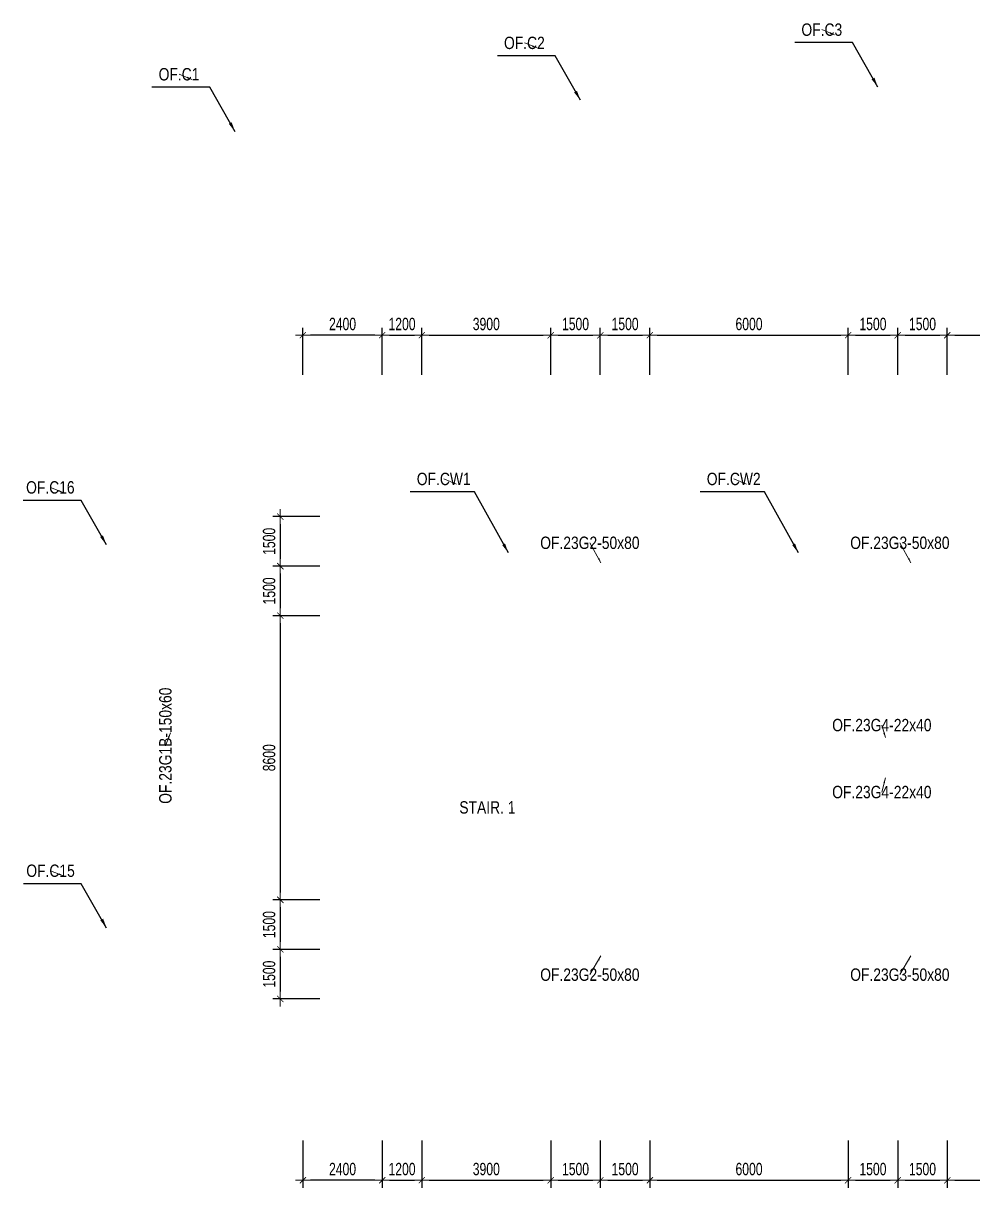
# Model space of a CAD drawing. Header units: millimetres. Extents: x -179076 to 119847, y -18667 to 85920.
# Drawn here: x 28239 to 56969, y 44986 to 80231 of the extents above; entities that cross this region are included whole.
import ezdxf
from ezdxf.enums import TextEntityAlignment as Align

# ---------------------------------------------------------------- set-up
doc = ezdxf.new("R2010")
doc.units = ezdxf.units.MM
doc.layers.get('0').update_dxf_attribs({"lineweight": 20})
doc.layers.get('Defpoints').update_dxf_attribs({"color": 151, "lineweight": 9})
for name, color, linetype, lineweight in [('NDC_S_ANNO', 7, 'Continuous', 20), ('NDC_S_DIM', 1, 'Continuous', 15), ('NDC_S_VN TEXT', 7, 'Continuous', 20)]:
    doc.layers.add(name, color=color, linetype=linetype, lineweight=lineweight)
doc.styles.add('ARIAL', font='arial.ttf', dxfattribs={"width": 0.8})
doc.styles.add('NDC_DIM', font='', dxfattribs={"width": 0.75})
doc.styles.get('NDC_DIM').set_extended_font_data('Dotum')
doc.dimstyles.new('NDC_dim_150', dxfattribs={"dimscale": 150, "dimtxt": 2.5, "dimasz": 1.5, "dimexe": 1.5, "dimexo": 2.5, "dimgap": 1, "dimtad": 1, "dimdec": 0, "dimzin": 0, "dimdsep": 46, "dimtxsty": 'NDC_DIM', "dimblk": 'DIMMARK', "dimcen": 0.09, "dimdle": 1.2, "dimclrd": 1, "dimclre": 1, "dimclrt": 3, "dimadec": 0, "dimazin": 0, "dimtfac": 1, "dimtdec": 0, "dimtix": 1, "dimtofl": 0, "dimtmove": 0, "dimatfit": 3, "dimfxl": 8, "dimfxlon": 1, "dimtolj": 1, "dimtzin": 0, "dimarcsym": 0})
doc.dimstyles.new('NDC_dim_iso', dxfattribs={"dimtxt": 2.5, "dimasz": 1, "dimexe": 1.5, "dimexo": 2.5, "dimgap": 1, "dimtad": 1, "dimdec": 0, "dimzin": 0, "dimdsep": 46, "dimtxsty": 'NDC_DIM', "dimblk": 'DIMMARK', "dimcen": 0.09, "dimdle": 1.2, "dimclrd": 1, "dimclre": 1, "dimclrt": 3, "dimadec": 0, "dimazin": 0, "dimtfac": 1, "dimtdec": 0, "dimtix": 1, "dimtofl": 0, "dimtmove": 0, "dimatfit": 3, "dimfxl": 8, "dimfxlon": 1, "dimtolj": 1, "dimtzin": 0, "dimarcsym": 0})

# ---------------------------------------------------------------- blocks, each defined once
blk = doc.blocks.new('DIMMARK')
at = {"layer": 'NDC_S_DIM', "color": 1}
blk.add_line((-1.5, 0), (1, 0), dxfattribs=at)
at = {"layer": 'NDC_S_DIM', "color": 2, "const_width": 0.1}
blk.add_lwpolyline([(-0.42, -0.42), (0.42, 0.42)], dxfattribs=at)
blk = doc.blocks.new('*D226')
at = {"layer": 'Defpoints', "color": 0, "transparency": 16777216}
for p in [(44200, 70789), (40300, 64200), (44200, 64200)]:
    blk.add_point(p, dxfattribs=at)
at = {"layer": 'NDC_S_DIM', "color": 1, "lineweight": -2, "transparency": 16777216}
for p, q in [((40300, 69589), (40300, 71014)), ((44200, 69589), (44200, 71014)), ((40525, 70789), (43975, 70789))]:
    blk.add_line(p, q, dxfattribs=at)
at = {"layer": 'NDC_S_DIM', "color": 1, "lineweight": -2, "transparency": 16777216, "xscale": 225, "yscale": 225, "zscale": 225, "rotation": 180}
blk.add_blockref('DIMMARK', (40300, 70789), dxfattribs=at)
at = {"layer": 'NDC_S_DIM', "color": 1, "lineweight": -2, "transparency": 16777216, "xscale": 225, "yscale": 225, "zscale": 225}
blk.add_blockref('DIMMARK', (44200, 70789), dxfattribs=at)
at = {"layer": 'NDC_S_DIM', "color": 3, "transparency": 16777216, "insert": (42250, 71127), "char_height": 375, "attachment_point": 5, "style": 'NDC_DIM'}
blk.add_mtext('\\A1;3900', dxfattribs=at)
blk = doc.blocks.new('*D227')
at = {"layer": 'Defpoints', "color": 0, "transparency": 16777216}
for p in [(45700, 70789), (44200, 64200), (45700, 64200)]:
    blk.add_point(p, dxfattribs=at)
at = {"layer": 'NDC_S_DIM', "color": 1, "lineweight": -2, "transparency": 16777216}
for p, q in [((44200, 69589), (44200, 71014)), ((45700, 69589), (45700, 71014)), ((44425, 70789), (45475, 70789))]:
    blk.add_line(p, q, dxfattribs=at)
at = {"layer": 'NDC_S_DIM', "color": 1, "lineweight": -2, "transparency": 16777216, "xscale": 225, "yscale": 225, "zscale": 225, "rotation": 180}
blk.add_blockref('DIMMARK', (44200, 70789), dxfattribs=at)
at = {"layer": 'NDC_S_DIM', "color": 1, "lineweight": -2, "transparency": 16777216, "xscale": 225, "yscale": 225, "zscale": 225}
blk.add_blockref('DIMMARK', (45700, 70789), dxfattribs=at)
at = {"layer": 'NDC_S_DIM', "color": 3, "transparency": 16777216, "insert": (44950, 71127), "char_height": 375, "attachment_point": 5, "style": 'NDC_DIM'}
blk.add_mtext('\\A1;1500', dxfattribs=at)
blk = doc.blocks.new('*D228')
at = {"layer": 'Defpoints', "color": 0, "transparency": 16777216}
for p in [(47200, 70789), (45700, 64200), (47200, 64200)]:
    blk.add_point(p, dxfattribs=at)
at = {"layer": 'NDC_S_DIM', "color": 1, "lineweight": -2, "transparency": 16777216}
for p, q in [((45700, 69589), (45700, 71014)), ((47200, 69589), (47200, 71014)), ((45925, 70789), (46975, 70789))]:
    blk.add_line(p, q, dxfattribs=at)
at = {"layer": 'NDC_S_DIM', "color": 1, "lineweight": -2, "transparency": 16777216, "xscale": 225, "yscale": 225, "zscale": 225, "rotation": 180}
blk.add_blockref('DIMMARK', (45700, 70789), dxfattribs=at)
at = {"layer": 'NDC_S_DIM', "color": 1, "lineweight": -2, "transparency": 16777216, "xscale": 225, "yscale": 225, "zscale": 225}
blk.add_blockref('DIMMARK', (47200, 70789), dxfattribs=at)
at = {"layer": 'NDC_S_DIM', "color": 3, "transparency": 16777216, "insert": (46450, 71127), "char_height": 375, "attachment_point": 5, "style": 'NDC_DIM'}
blk.add_mtext('\\A1;1500', dxfattribs=at)
blk = doc.blocks.new('*D229')
at = {"layer": 'Defpoints', "color": 0, "transparency": 16777216}
for p in [(53200, 70789), (47200, 64200), (53200, 64200)]:
    blk.add_point(p, dxfattribs=at)
at = {"layer": 'NDC_S_DIM', "color": 1, "lineweight": -2, "transparency": 16777216}
for p, q in [((47200, 69589), (47200, 71014)), ((53200, 69589), (53200, 71014)), ((47425, 70789), (52975, 70789))]:
    blk.add_line(p, q, dxfattribs=at)
at = {"layer": 'NDC_S_DIM', "color": 1, "lineweight": -2, "transparency": 16777216, "xscale": 225, "yscale": 225, "zscale": 225, "rotation": 180}
blk.add_blockref('DIMMARK', (47200, 70789), dxfattribs=at)
at = {"layer": 'NDC_S_DIM', "color": 1, "lineweight": -2, "transparency": 16777216, "xscale": 225, "yscale": 225, "zscale": 225}
blk.add_blockref('DIMMARK', (53200, 70789), dxfattribs=at)
at = {"layer": 'NDC_S_DIM', "color": 3, "transparency": 16777216, "insert": (50200, 71127), "char_height": 375, "attachment_point": 5, "style": 'NDC_DIM'}
blk.add_mtext('\\A1;6000', dxfattribs=at)
blk = doc.blocks.new('*D230')
at = {"layer": 'Defpoints', "color": 0, "transparency": 16777216}
for p in [(54700, 70789), (53200, 64200), (54700, 64200)]:
    blk.add_point(p, dxfattribs=at)
at = {"layer": 'NDC_S_DIM', "color": 1, "lineweight": -2, "transparency": 16777216}
for p, q in [((53200, 69589), (53200, 71014)), ((54700, 69589), (54700, 71014)), ((53425, 70789), (54475, 70789))]:
    blk.add_line(p, q, dxfattribs=at)
at = {"layer": 'NDC_S_DIM', "color": 1, "lineweight": -2, "transparency": 16777216, "xscale": 225, "yscale": 225, "zscale": 225, "rotation": 180}
blk.add_blockref('DIMMARK', (53200, 70789), dxfattribs=at)
at = {"layer": 'NDC_S_DIM', "color": 1, "lineweight": -2, "transparency": 16777216, "xscale": 225, "yscale": 225, "zscale": 225}
blk.add_blockref('DIMMARK', (54700, 70789), dxfattribs=at)
at = {"layer": 'NDC_S_DIM', "color": 3, "transparency": 16777216, "insert": (53950, 71127), "char_height": 375, "attachment_point": 5, "style": 'NDC_DIM'}
blk.add_mtext('\\A1;1500', dxfattribs=at)
blk = doc.blocks.new('*D231')
at = {"layer": 'Defpoints', "color": 0, "transparency": 16777216}
for p in [(62200, 70789), (56200, 64200), (62200, 64200)]:
    blk.add_point(p, dxfattribs=at)
at = {"layer": 'NDC_S_DIM', "color": 1, "lineweight": -2, "transparency": 16777216}
for p, q in [((56200, 69589), (56200, 71014)), ((62200, 69589), (62200, 71014)), ((56425, 70789), (61975, 70789))]:
    blk.add_line(p, q, dxfattribs=at)
at = {"layer": 'NDC_S_DIM', "color": 1, "lineweight": -2, "transparency": 16777216, "xscale": 225, "yscale": 225, "zscale": 225, "rotation": 180}
blk.add_blockref('DIMMARK', (56200, 70789), dxfattribs=at)
at = {"layer": 'NDC_S_DIM', "color": 1, "lineweight": -2, "transparency": 16777216, "xscale": 225, "yscale": 225, "zscale": 225}
blk.add_blockref('DIMMARK', (62200, 70789), dxfattribs=at)
at = {"layer": 'NDC_S_DIM', "color": 3, "transparency": 16777216, "insert": (59200, 71127), "char_height": 375, "attachment_point": 5, "style": 'NDC_DIM'}
blk.add_mtext('\\A1;6000', dxfattribs=at)
blk = doc.blocks.new('*D243')
at = {"layer": 'Defpoints', "color": 0, "transparency": 16777216}
for p in [(56200, 70789), (54700, 64200), (56200, 64200)]:
    blk.add_point(p, dxfattribs=at)
at = {"layer": 'NDC_S_DIM', "color": 1, "lineweight": -2, "transparency": 16777216}
for p, q in [((54700, 69589), (54700, 71014)), ((56200, 69589), (56200, 71014)), ((54925, 70789), (55975, 70789))]:
    blk.add_line(p, q, dxfattribs=at)
at = {"layer": 'NDC_S_DIM', "color": 1, "lineweight": -2, "transparency": 16777216, "xscale": 225, "yscale": 225, "zscale": 225, "rotation": 180}
blk.add_blockref('DIMMARK', (54700, 70789), dxfattribs=at)
at = {"layer": 'NDC_S_DIM', "color": 1, "lineweight": -2, "transparency": 16777216, "xscale": 225, "yscale": 225, "zscale": 225}
blk.add_blockref('DIMMARK', (56200, 70789), dxfattribs=at)
at = {"layer": 'NDC_S_DIM', "color": 3, "transparency": 16777216, "insert": (55450, 71127), "char_height": 375, "attachment_point": 5, "style": 'NDC_DIM'}
blk.add_mtext('\\A1;1500', dxfattribs=at)
blk = doc.blocks.new('*D246')
at = {"layer": 'Defpoints', "color": 0, "transparency": 16777216}
for p in [(40300, 51800), (44200, 51800), (44200, 45211)]:
    blk.add_point(p, dxfattribs=at)
at = {"layer": 'NDC_S_DIM', "color": 1, "lineweight": -2, "transparency": 16777216}
for p, q in [((40300, 46411), (40300, 44986)), ((44200, 46411), (44200, 44986)), ((40525, 45211), (43975, 45211))]:
    blk.add_line(p, q, dxfattribs=at)
at = {"layer": 'NDC_S_DIM', "color": 1, "lineweight": -2, "transparency": 16777216, "xscale": 225, "yscale": 225, "zscale": 225, "rotation": 180}
blk.add_blockref('DIMMARK', (40300, 45211), dxfattribs=at)
at = {"layer": 'NDC_S_DIM', "color": 1, "lineweight": -2, "transparency": 16777216, "xscale": 225, "yscale": 225, "zscale": 225}
blk.add_blockref('DIMMARK', (44200, 45211), dxfattribs=at)
at = {"layer": 'NDC_S_DIM', "color": 3, "transparency": 16777216, "insert": (42250, 45548), "char_height": 375, "attachment_point": 5, "style": 'NDC_DIM'}
blk.add_mtext('\\A1;3900', dxfattribs=at)
blk = doc.blocks.new('*D247')
at = {"layer": 'Defpoints', "color": 0, "transparency": 16777216}
for p in [(44200, 51800), (45700, 51800), (45700, 45211)]:
    blk.add_point(p, dxfattribs=at)
at = {"layer": 'NDC_S_DIM', "color": 1, "lineweight": -2, "transparency": 16777216}
for p, q in [((44200, 46411), (44200, 44986)), ((45700, 46411), (45700, 44986)), ((44425, 45211), (45475, 45211))]:
    blk.add_line(p, q, dxfattribs=at)
at = {"layer": 'NDC_S_DIM', "color": 1, "lineweight": -2, "transparency": 16777216, "xscale": 225, "yscale": 225, "zscale": 225, "rotation": 180}
blk.add_blockref('DIMMARK', (44200, 45211), dxfattribs=at)
at = {"layer": 'NDC_S_DIM', "color": 1, "lineweight": -2, "transparency": 16777216, "xscale": 225, "yscale": 225, "zscale": 225}
blk.add_blockref('DIMMARK', (45700, 45211), dxfattribs=at)
at = {"layer": 'NDC_S_DIM', "color": 3, "transparency": 16777216, "insert": (44950, 45548), "char_height": 375, "attachment_point": 5, "style": 'NDC_DIM'}
blk.add_mtext('\\A1;1500', dxfattribs=at)
blk = doc.blocks.new('*D248')
at = {"layer": 'Defpoints', "color": 0, "transparency": 16777216}
for p in [(45700, 51800), (47200, 51800), (47200, 45211)]:
    blk.add_point(p, dxfattribs=at)
at = {"layer": 'NDC_S_DIM', "color": 1, "lineweight": -2, "transparency": 16777216}
for p, q in [((45700, 46411), (45700, 44986)), ((47200, 46411), (47200, 44986)), ((45925, 45211), (46975, 45211))]:
    blk.add_line(p, q, dxfattribs=at)
at = {"layer": 'NDC_S_DIM', "color": 1, "lineweight": -2, "transparency": 16777216, "xscale": 225, "yscale": 225, "zscale": 225, "rotation": 180}
blk.add_blockref('DIMMARK', (45700, 45211), dxfattribs=at)
at = {"layer": 'NDC_S_DIM', "color": 1, "lineweight": -2, "transparency": 16777216, "xscale": 225, "yscale": 225, "zscale": 225}
blk.add_blockref('DIMMARK', (47200, 45211), dxfattribs=at)
at = {"layer": 'NDC_S_DIM', "color": 3, "transparency": 16777216, "insert": (46450, 45548), "char_height": 375, "attachment_point": 5, "style": 'NDC_DIM'}
blk.add_mtext('\\A1;1500', dxfattribs=at)
blk = doc.blocks.new('*D249')
at = {"layer": 'Defpoints', "color": 0, "transparency": 16777216}
for p in [(47200, 51800), (53200, 51800), (53200, 45211)]:
    blk.add_point(p, dxfattribs=at)
at = {"layer": 'NDC_S_DIM', "color": 1, "lineweight": -2, "transparency": 16777216}
for p, q in [((47200, 46411), (47200, 44986)), ((53200, 46411), (53200, 44986)), ((47425, 45211), (52975, 45211))]:
    blk.add_line(p, q, dxfattribs=at)
at = {"layer": 'NDC_S_DIM', "color": 1, "lineweight": -2, "transparency": 16777216, "xscale": 225, "yscale": 225, "zscale": 225, "rotation": 180}
blk.add_blockref('DIMMARK', (47200, 45211), dxfattribs=at)
at = {"layer": 'NDC_S_DIM', "color": 1, "lineweight": -2, "transparency": 16777216, "xscale": 225, "yscale": 225, "zscale": 225}
blk.add_blockref('DIMMARK', (53200, 45211), dxfattribs=at)
at = {"layer": 'NDC_S_DIM', "color": 3, "transparency": 16777216, "insert": (50200, 45548), "char_height": 375, "attachment_point": 5, "style": 'NDC_DIM'}
blk.add_mtext('\\A1;6000', dxfattribs=at)
blk = doc.blocks.new('*D250')
at = {"layer": 'Defpoints', "color": 0, "transparency": 16777216}
for p in [(53200, 51800), (54700, 51800), (54700, 45211)]:
    blk.add_point(p, dxfattribs=at)
at = {"layer": 'NDC_S_DIM', "color": 1, "lineweight": -2, "transparency": 16777216}
for p, q in [((53200, 46411), (53200, 44986)), ((54700, 46411), (54700, 44986)), ((53425, 45211), (54475, 45211))]:
    blk.add_line(p, q, dxfattribs=at)
at = {"layer": 'NDC_S_DIM', "color": 1, "lineweight": -2, "transparency": 16777216, "xscale": 225, "yscale": 225, "zscale": 225, "rotation": 180}
blk.add_blockref('DIMMARK', (53200, 45211), dxfattribs=at)
at = {"layer": 'NDC_S_DIM', "color": 1, "lineweight": -2, "transparency": 16777216, "xscale": 225, "yscale": 225, "zscale": 225}
blk.add_blockref('DIMMARK', (54700, 45211), dxfattribs=at)
at = {"layer": 'NDC_S_DIM', "color": 3, "transparency": 16777216, "insert": (53950, 45548), "char_height": 375, "attachment_point": 5, "style": 'NDC_DIM'}
blk.add_mtext('\\A1;1500', dxfattribs=at)
blk = doc.blocks.new('*D251')
at = {"layer": 'Defpoints', "color": 0, "transparency": 16777216}
for p in [(56200, 51800), (62200, 51800), (62200, 45211)]:
    blk.add_point(p, dxfattribs=at)
at = {"layer": 'NDC_S_DIM', "color": 1, "lineweight": -2, "transparency": 16777216}
for p, q in [((56200, 46411), (56200, 44986)), ((62200, 46411), (62200, 44986)), ((56425, 45211), (61975, 45211))]:
    blk.add_line(p, q, dxfattribs=at)
at = {"layer": 'NDC_S_DIM', "color": 1, "lineweight": -2, "transparency": 16777216, "xscale": 225, "yscale": 225, "zscale": 225, "rotation": 180}
blk.add_blockref('DIMMARK', (56200, 45211), dxfattribs=at)
at = {"layer": 'NDC_S_DIM', "color": 1, "lineweight": -2, "transparency": 16777216, "xscale": 225, "yscale": 225, "zscale": 225}
blk.add_blockref('DIMMARK', (62200, 45211), dxfattribs=at)
at = {"layer": 'NDC_S_DIM', "color": 3, "transparency": 16777216, "insert": (59200, 45548), "char_height": 375, "attachment_point": 5, "style": 'NDC_DIM'}
blk.add_mtext('\\A1;6000', dxfattribs=at)
blk = doc.blocks.new('*D258')
at = {"layer": 'Defpoints', "color": 0, "transparency": 16777216}
for p in [(54700, 51800), (56200, 51800), (56200, 45211)]:
    blk.add_point(p, dxfattribs=at)
at = {"layer": 'NDC_S_DIM', "color": 1, "lineweight": -2, "transparency": 16777216}
for p, q in [((54700, 46411), (54700, 44986)), ((56200, 46411), (56200, 44986)), ((54925, 45211), (55975, 45211))]:
    blk.add_line(p, q, dxfattribs=at)
at = {"layer": 'NDC_S_DIM', "color": 1, "lineweight": -2, "transparency": 16777216, "xscale": 225, "yscale": 225, "zscale": 225, "rotation": 180}
blk.add_blockref('DIMMARK', (54700, 45211), dxfattribs=at)
at = {"layer": 'NDC_S_DIM', "color": 1, "lineweight": -2, "transparency": 16777216, "xscale": 225, "yscale": 225, "zscale": 225}
blk.add_blockref('DIMMARK', (56200, 45211), dxfattribs=at)
at = {"layer": 'NDC_S_DIM', "color": 3, "transparency": 16777216, "insert": (55450, 45548), "char_height": 375, "attachment_point": 5, "style": 'NDC_DIM'}
blk.add_mtext('\\A1;1500', dxfattribs=at)
blk = doc.blocks.new('*D259')
at = {"layer": 'Defpoints', "color": 0, "transparency": 16777216}
for p in [(39343, 65300), (36016, 63800), (39343, 63800)]:
    blk.add_point(p, dxfattribs=at)
at = {"layer": 'NDC_S_DIM', "color": 1, "lineweight": -2, "transparency": 16777216}
for p, q in [((37216, 65300), (35791, 65300)), ((36016, 65075), (36016, 64025)), ((37216, 63800), (35791, 63800))]:
    blk.add_line(p, q, dxfattribs=at)
at = {"layer": 'NDC_S_DIM', "color": 1, "lineweight": -2, "transparency": 16777216, "xscale": 225, "yscale": 225, "zscale": 225}
for p, rotation in [((36016, 65300), 90), ((36016, 63800), 270)]:
    blk.add_blockref('DIMMARK', p, dxfattribs=dict(at, rotation=rotation))
at = {"layer": 'NDC_S_DIM', "color": 3, "transparency": 16777216, "insert": (35679, 64550), "char_height": 375, "attachment_point": 5, "rotation": 90, "style": 'NDC_DIM'}
blk.add_mtext('\\A1;1500', dxfattribs=at)
blk = doc.blocks.new('*D260')
at = {"layer": 'Defpoints', "color": 0, "transparency": 16777216}
for p in [(39343, 63800), (36016, 62300), (39190, 62300)]:
    blk.add_point(p, dxfattribs=at)
at = {"layer": 'NDC_S_DIM', "color": 1, "lineweight": -2, "transparency": 16777216}
for p, q in [((37216, 63800), (35791, 63800)), ((36016, 63575), (36016, 62525)), ((37216, 62300), (35791, 62300))]:
    blk.add_line(p, q, dxfattribs=at)
at = {"layer": 'NDC_S_DIM', "color": 1, "lineweight": -2, "transparency": 16777216, "xscale": 225, "yscale": 225, "zscale": 225}
for p, rotation in [((36016, 63800), 90), ((36016, 62300), 270)]:
    blk.add_blockref('DIMMARK', p, dxfattribs=dict(at, rotation=rotation))
at = {"layer": 'NDC_S_DIM', "color": 3, "transparency": 16777216, "insert": (35679, 63050), "char_height": 375, "attachment_point": 5, "rotation": 90, "style": 'NDC_DIM'}
blk.add_mtext('\\A1;1500', dxfattribs=at)
blk = doc.blocks.new('*D261')
at = {"layer": 'Defpoints', "color": 0, "transparency": 16777216}
for p in [(39190, 62300), (36016, 53700), (39190, 53700)]:
    blk.add_point(p, dxfattribs=at)
at = {"layer": 'NDC_S_DIM', "color": 1, "lineweight": -2, "transparency": 16777216}
for p, q in [((37216, 62300), (35791, 62300)), ((36016, 62075), (36016, 53925)), ((37216, 53700), (35791, 53700))]:
    blk.add_line(p, q, dxfattribs=at)
at = {"layer": 'NDC_S_DIM', "color": 1, "lineweight": -2, "transparency": 16777216, "xscale": 225, "yscale": 225, "zscale": 225}
for p, rotation in [((36016, 62300), 90), ((36016, 53700), 270)]:
    blk.add_blockref('DIMMARK', p, dxfattribs=dict(at, rotation=rotation))
at = {"layer": 'NDC_S_DIM', "color": 3, "transparency": 16777216, "insert": (35679, 58000), "char_height": 375, "attachment_point": 5, "rotation": 90, "style": 'NDC_DIM'}
blk.add_mtext('\\A1;8600', dxfattribs=at)
blk = doc.blocks.new('*D262')
at = {"layer": 'Defpoints', "color": 0, "transparency": 16777216}
for p in [(39190, 53700), (36016, 52200), (39190, 52200)]:
    blk.add_point(p, dxfattribs=at)
at = {"layer": 'NDC_S_DIM', "color": 1, "lineweight": -2, "transparency": 16777216}
for p, q in [((37216, 53700), (35791, 53700)), ((36016, 53475), (36016, 52425)), ((37216, 52200), (35791, 52200))]:
    blk.add_line(p, q, dxfattribs=at)
at = {"layer": 'NDC_S_DIM', "color": 1, "lineweight": -2, "transparency": 16777216, "xscale": 225, "yscale": 225, "zscale": 225}
for p, rotation in [((36016, 53700), 90), ((36016, 52200), 270)]:
    blk.add_blockref('DIMMARK', p, dxfattribs=dict(at, rotation=rotation))
at = {"layer": 'NDC_S_DIM', "color": 3, "transparency": 16777216, "insert": (35679, 52950), "char_height": 375, "attachment_point": 5, "rotation": 90, "style": 'NDC_DIM'}
blk.add_mtext('\\A1;1500', dxfattribs=at)
blk = doc.blocks.new('*D263')
at = {"layer": 'Defpoints', "color": 0, "transparency": 16777216}
for p in [(39190, 52200), (36016, 50700), (39190, 50700)]:
    blk.add_point(p, dxfattribs=at)
at = {"layer": 'NDC_S_DIM', "color": 1, "lineweight": -2, "transparency": 16777216}
for p, q in [((37216, 52200), (35791, 52200)), ((36016, 51975), (36016, 50925)), ((37216, 50700), (35791, 50700))]:
    blk.add_line(p, q, dxfattribs=at)
at = {"layer": 'NDC_S_DIM', "color": 1, "lineweight": -2, "transparency": 16777216, "xscale": 225, "yscale": 225, "zscale": 225}
for p, rotation in [((36016, 52200), 90), ((36016, 50700), 270)]:
    blk.add_blockref('DIMMARK', p, dxfattribs=dict(at, rotation=rotation))
at = {"layer": 'NDC_S_DIM', "color": 3, "transparency": 16777216, "insert": (35679, 51450), "char_height": 375, "attachment_point": 5, "rotation": 90, "style": 'NDC_DIM'}
blk.add_mtext('\\A1;1500', dxfattribs=at)
blk = doc.blocks.new('*D266')
at = {"layer": 'Defpoints', "color": 0, "transparency": 16777216}
for p in [(36700, 53700), (39100, 53700), (36700, 45211)]:
    blk.add_point(p, dxfattribs=at)
at = {"layer": 'NDC_S_DIM', "color": 1, "lineweight": -2, "transparency": 16777216}
for p, q in [((36700, 46411), (36700, 44986)), ((39100, 46411), (39100, 44986)), ((38875, 45211), (36925, 45211))]:
    blk.add_line(p, q, dxfattribs=at)
at = {"layer": 'NDC_S_DIM', "color": 1, "lineweight": -2, "transparency": 16777216, "xscale": 225, "yscale": 225, "zscale": 225, "rotation": 180}
blk.add_blockref('DIMMARK', (36700, 45211), dxfattribs=at)
at = {"layer": 'NDC_S_DIM', "color": 1, "lineweight": -2, "transparency": 16777216, "xscale": 225, "yscale": 225, "zscale": 225}
blk.add_blockref('DIMMARK', (39100, 45211), dxfattribs=at)
at = {"layer": 'NDC_S_DIM', "color": 3, "transparency": 16777216, "insert": (37900, 45548), "char_height": 375, "attachment_point": 5, "style": 'NDC_DIM'}
blk.add_mtext('\\A1;2400', dxfattribs=at)
blk = doc.blocks.new('*D267')
at = {"layer": 'Defpoints', "color": 0, "transparency": 16777216}
for p in [(36700, 70789), (36700, 63800), (39100, 62300)]:
    blk.add_point(p, dxfattribs=at)
at = {"layer": 'NDC_S_DIM', "color": 1, "lineweight": -2, "transparency": 16777216}
for p, q in [((36700, 69589), (36700, 71014)), ((39100, 69589), (39100, 71014)), ((38875, 70789), (36925, 70789))]:
    blk.add_line(p, q, dxfattribs=at)
at = {"layer": 'NDC_S_DIM', "color": 1, "lineweight": -2, "transparency": 16777216, "xscale": 225, "yscale": 225, "zscale": 225, "rotation": 180}
blk.add_blockref('DIMMARK', (36700, 70789), dxfattribs=at)
at = {"layer": 'NDC_S_DIM', "color": 1, "lineweight": -2, "transparency": 16777216, "xscale": 225, "yscale": 225, "zscale": 225}
blk.add_blockref('DIMMARK', (39100, 70789), dxfattribs=at)
at = {"layer": 'NDC_S_DIM', "color": 3, "transparency": 16777216, "insert": (37900, 71127), "char_height": 375, "attachment_point": 5, "style": 'NDC_DIM'}
blk.add_mtext('\\A1;2400', dxfattribs=at)
blk = doc.blocks.new('*D278')
at = {"layer": 'Defpoints', "color": 0, "transparency": 16777216}
for p in [(40300, 70789), (40300, 64200), (39100, 62300)]:
    blk.add_point(p, dxfattribs=at)
at = {"layer": 'NDC_S_DIM', "color": 1, "lineweight": -2, "transparency": 16777216}
for p, q in [((39100, 69589), (39100, 71014)), ((40300, 69589), (40300, 71014)), ((39325, 70789), (40075, 70789))]:
    blk.add_line(p, q, dxfattribs=at)
at = {"layer": 'NDC_S_DIM', "color": 1, "lineweight": -2, "transparency": 16777216, "xscale": 225, "yscale": 225, "zscale": 225, "rotation": 180}
blk.add_blockref('DIMMARK', (39100, 70789), dxfattribs=at)
at = {"layer": 'NDC_S_DIM', "color": 1, "lineweight": -2, "transparency": 16777216, "xscale": 225, "yscale": 225, "zscale": 225}
blk.add_blockref('DIMMARK', (40300, 70789), dxfattribs=at)
at = {"layer": 'NDC_S_DIM', "color": 3, "transparency": 16777216, "insert": (39700, 71127), "char_height": 375, "attachment_point": 5, "style": 'NDC_DIM'}
blk.add_mtext('\\A1;1200', dxfattribs=at)
blk = doc.blocks.new('*D279')
at = {"layer": 'Defpoints', "color": 0, "transparency": 16777216}
for p in [(39100, 53700), (40300, 51800), (40300, 45211)]:
    blk.add_point(p, dxfattribs=at)
at = {"layer": 'NDC_S_DIM', "color": 1, "lineweight": -2, "transparency": 16777216}
for p, q in [((39100, 46411), (39100, 44986)), ((40300, 46411), (40300, 44986)), ((39325, 45211), (40075, 45211))]:
    blk.add_line(p, q, dxfattribs=at)
at = {"layer": 'NDC_S_DIM', "color": 1, "lineweight": -2, "transparency": 16777216, "xscale": 225, "yscale": 225, "zscale": 225, "rotation": 180}
blk.add_blockref('DIMMARK', (39100, 45211), dxfattribs=at)
at = {"layer": 'NDC_S_DIM', "color": 1, "lineweight": -2, "transparency": 16777216, "xscale": 225, "yscale": 225, "zscale": 225}
blk.add_blockref('DIMMARK', (40300, 45211), dxfattribs=at)
at = {"layer": 'NDC_S_DIM', "color": 3, "transparency": 16777216, "insert": (39700, 45548), "char_height": 375, "attachment_point": 5, "style": 'NDC_DIM'}
blk.add_mtext('\\A1;1200', dxfattribs=at)
blk = doc.blocks.new('*U224')
at = {"layer": 'NDC_S_ANNO', "ltscale": 0.8, "style": 'ARIAL', "width": 0.8, "flags": 1}
blk.add_attdef('CHU_THICH', text='', height=2.5, dxfattribs=at).set_placement((0, 0), align=Align.MIDDLE_CENTER)
at = {"layer": 'NDC_S_ANNO', "ltscale": 0.8, "style": 'ARIAL', "width": 0.8}
blk.add_attdef('TEN', text='', height=2.5, dxfattribs=at).set_placement((-2.58, 1.03), align=Align.MIDDLE_CENTER)
at = {"layer": 'Defpoints'}
blk.add_leader([(0, 0), (-2.58, 1.03)], dimstyle='NDC_dim_iso', override={"dimgap": 0.625, "dimtad": 0}, dxfattribs=at)
blk = doc.blocks.new('*U225')
at = {"layer": 'NDC_S_ANNO', "ltscale": 0.8, "style": 'ARIAL', "width": 0.8, "flags": 1}
blk.add_attdef('CHU_THICH', text='', height=2.5, dxfattribs=at).set_placement((0, 0), align=Align.MIDDLE_CENTER)
at = {"layer": 'NDC_S_ANNO', "ltscale": 0.8, "style": 'ARIAL', "width": 0.8}
blk.add_attdef('TEN', text='', height=2.5, dxfattribs=at).set_placement((-2.58, 1.03), align=Align.MIDDLE_CENTER)
at = {"layer": 'Defpoints'}
blk.add_leader([(0, 0), (-2.58, 1.03)], dimstyle='NDC_dim_iso', override={"dimgap": 0.625, "dimtad": 0}, dxfattribs=at)
blk = doc.blocks.new('*U212')
at = {"layer": 'NDC_S_ANNO', "ltscale": 0.8, "style": 'ARIAL', "width": 0.8, "flags": 1}
blk.add_attdef('CHU_THICH', text='', height=2.5, dxfattribs=at).set_placement((0, 0), align=Align.MIDDLE_CENTER)
at = {"layer": 'NDC_S_ANNO', "ltscale": 0.8, "style": 'ARIAL', "width": 0.8}
blk.add_attdef('TEN', text='', height=2.5, dxfattribs=at).set_placement((-2.58, 1.03), align=Align.MIDDLE_CENTER)
at = {"layer": 'Defpoints'}
blk.add_leader([(0, 0), (-2.58, 1.03)], dimstyle='NDC_dim_iso', override={"dimgap": 0.625, "dimtad": 0}, dxfattribs=at)
blk = doc.blocks.new('*U213')
at = {"layer": 'NDC_S_ANNO', "ltscale": 0.8, "style": 'ARIAL', "width": 0.8, "flags": 1}
blk.add_attdef('CHU_THICH', text='', height=2.5, dxfattribs=at).set_placement((0, 0), align=Align.MIDDLE_CENTER)
at = {"layer": 'NDC_S_ANNO', "ltscale": 0.8, "style": 'ARIAL', "width": 0.8}
blk.add_attdef('TEN', text='', height=2.5, dxfattribs=at).set_placement((-2.58, 1.03), align=Align.MIDDLE_CENTER)
at = {"layer": 'Defpoints'}
blk.add_leader([(0, 0), (-2.58, 1.03)], dimstyle='NDC_dim_iso', override={"dimgap": 0.625, "dimtad": 0}, dxfattribs=at)
blk = doc.blocks.new('*U211')
at = {"layer": 'NDC_S_ANNO', "ltscale": 0.8, "style": 'ARIAL', "width": 0.8, "flags": 1}
blk.add_attdef('CHU_THICH', text='', height=2.5, dxfattribs=at).set_placement((0, 0), align=Align.MIDDLE_CENTER)
at = {"layer": 'NDC_S_ANNO', "ltscale": 0.8, "style": 'ARIAL', "width": 0.8}
blk.add_attdef('TEN', text='', height=2.5, dxfattribs=at).set_placement((-2.58, 1.03), align=Align.MIDDLE_CENTER)
at = {"layer": 'Defpoints'}
blk.add_leader([(0, 0), (-2.58, 1.03)], dimstyle='NDC_dim_iso', override={"dimgap": 0.625, "dimtad": 0}, dxfattribs=at)
blk = doc.blocks.new('*U210')
at = {"layer": 'NDC_S_ANNO', "ltscale": 0.8, "style": 'ARIAL', "width": 0.8, "flags": 1}
blk.add_attdef('CHU_THICH', text='', height=2.5, dxfattribs=at).set_placement((0, 0), align=Align.MIDDLE_CENTER)
at = {"layer": 'NDC_S_ANNO', "ltscale": 0.8, "style": 'ARIAL', "width": 0.8}
blk.add_attdef('TEN', text='', height=2.5, dxfattribs=at).set_placement((-2.58, 1.03), align=Align.MIDDLE_CENTER)
at = {"layer": 'Defpoints'}
blk.add_leader([(0, 0), (-2.58, 1.03)], dimstyle='NDC_dim_iso', override={"dimgap": 0.625, "dimtad": 0}, dxfattribs=at)
blk = doc.blocks.new('*U269')
at = {"layer": 'NDC_S_ANNO', "ltscale": 0.8, "style": 'ARIAL', "width": 0.8}
blk.add_attdef('TEN', text='', height=2.5, dxfattribs=at).set_placement((-2.24, 4.02), align=Align.MIDDLE_CENTER)
at = {"layer": 'NDC_S_ANNO', "ltscale": 0.8, "style": 'ARIAL', "width": 0.8, "flags": 1}
blk.add_attdef('CHU_THICH', text='', height=2.5, dxfattribs=at).set_placement((0, 0), align=Align.MIDDLE_CENTER)
at = {"layer": 'Defpoints'}
blk.add_leader([(0, 0), (-2.24, 4.02)], dimstyle='NDC_dim_iso', override={"dimgap": 0.625, "dimtad": 0}, dxfattribs=at)
blk = doc.blocks.new('*U271')
at = {"layer": 'NDC_S_ANNO', "ltscale": 0.8, "style": 'ARIAL', "width": 0.8, "flags": 1}
blk.add_attdef('CHU_THICH', text='', height=2.5, dxfattribs=at).set_placement((0, 0), align=Align.MIDDLE_CENTER)
at = {"layer": 'NDC_S_ANNO', "ltscale": 0.8, "style": 'ARIAL', "width": 0.8}
blk.add_attdef('TEN', text='', height=2.5, dxfattribs=at).set_placement((-2.24, -3.79), align=Align.MIDDLE_CENTER)
at = {"layer": 'Defpoints'}
blk.add_leader([(0, 0), (-2.24, -3.79)], dimstyle='NDC_dim_iso', override={"dimgap": 0.625, "dimtad": 0}, dxfattribs=at)
blk = doc.blocks.new('*U273')
at = {"layer": 'NDC_S_ANNO', "ltscale": 0.8, "style": 'ARIAL', "width": 0.8}
blk.add_attdef('TEN', text='', height=2.5, dxfattribs=at).set_placement((-2.24, 4.02), align=Align.MIDDLE_CENTER)
at = {"layer": 'NDC_S_ANNO', "ltscale": 0.8, "style": 'ARIAL', "width": 0.8, "flags": 1}
blk.add_attdef('CHU_THICH', text='', height=2.5, dxfattribs=at).set_placement((0, 0), align=Align.MIDDLE_CENTER)
at = {"layer": 'Defpoints'}
blk.add_leader([(0, 0), (-2.24, 4.02)], dimstyle='NDC_dim_iso', override={"dimgap": 0.625, "dimtad": 0}, dxfattribs=at)
blk = doc.blocks.new('*U274')
at = {"layer": 'NDC_S_ANNO', "ltscale": 0.8, "style": 'ARIAL', "width": 0.8, "flags": 1}
blk.add_attdef('CHU_THICH', text='', height=2.5, dxfattribs=at).set_placement((0, 0), align=Align.MIDDLE_CENTER)
at = {"layer": 'NDC_S_ANNO', "ltscale": 0.8, "style": 'ARIAL', "width": 0.8}
blk.add_attdef('TEN', text='', height=2.5, dxfattribs=at).set_placement((-2.24, -3.79), align=Align.MIDDLE_CENTER)
at = {"layer": 'Defpoints'}
blk.add_leader([(0, 0), (-2.24, -3.79)], dimstyle='NDC_dim_iso', override={"dimgap": 0.625, "dimtad": 0}, dxfattribs=at)
blk = doc.blocks.new('*U272')
at = {"layer": 'NDC_S_ANNO', "ltscale": 0.8, "style": 'ARIAL', "width": 0.8}
blk.add_attdef('TEN', text='', height=2.5, dxfattribs=at).set_placement((-0.72, 2.53), align=Align.MIDDLE_CENTER)
at = {"layer": 'NDC_S_ANNO', "ltscale": 0.8, "style": 'ARIAL', "width": 0.8, "flags": 1}
blk.add_attdef('CHU_THICH', text='', height=2.5, dxfattribs=at).set_placement((0, 0), align=Align.MIDDLE_CENTER)
at = {"layer": 'Defpoints'}
blk.add_leader([(0, 0), (-0.72, 2.53)], dimstyle='NDC_dim_iso', override={"dimgap": 0.625, "dimtad": 0}, dxfattribs=at)
blk = doc.blocks.new('*U282')
at = {"layer": 'NDC_S_ANNO', "ltscale": 0.8, "style": 'ARIAL', "width": 0.8, "flags": 1}
blk.add_attdef('CHU_THICH', text='', height=2.5, dxfattribs=at).set_placement((0, 0), align=Align.MIDDLE_CENTER)
at = {"layer": 'NDC_S_ANNO', "ltscale": 0.8, "style": 'ARIAL', "width": 0.8}
blk.add_attdef('TEN', text='', height=2.5, dxfattribs=at).set_placement((-0.72, -2.85), align=Align.MIDDLE_CENTER)
at = {"layer": 'Defpoints'}
blk.add_leader([(0, 0), (-0.72, -2.85)], dimstyle='NDC_dim_iso', override={"dimgap": 0.625, "dimtad": 0}, dxfattribs=at)

msp = doc.modelspace()

# ---------------------------------------------------------------- block references
at = {"layer": 'NDC_S_VN TEXT', "xscale": 150, "yscale": 150, "zscale": 150}
for name, p, values in [('*U213', (52789.6, 79883.8), {'TEN': 'OF.C3'}), ('*U212', (43789.6, 79483.8), {'TEN': 'OF.C2'}), ('*U225', (33338.8, 78533.8), {'TEN': 'OF.C1'}), ('*U210', (41348.3, 66283.8), {'TEN': 'OF.CW1'}), ('*U210', (50123.9, 66283.8), {'TEN': 'OF.CW2'}), ('*U224', (29444.4, 66028.7), {'TEN': 'OF.C16'}), ('*U273', (45720.1, 63903.4), {'TEN': 'OF.23G2-50x80'}), ('*U269', (55100.7, 63903.4), {'TEN': 'OF.23G3-50x80'}), ('*U272', (54327.8, 58609.6), {'TEN': 'OF.23G4-22x40'}), ('*U282', (54327.8, 57389.6), {'TEN': 'OF.23G4-22x40'}), ('*U211', (29450.8, 54425.9), {'TEN': 'OF.C15'}), ('*U274', (45720.1, 52003.4), {'TEN': 'OF.23G2-50x80'}), ('*U271', (55100.7, 52003.4), {'TEN': 'OF.23G3-50x80'})]:
    msp.add_blockref(name, p, dxfattribs=at).add_auto_attribs(values)
at = {"layer": 'NDC_S_VN TEXT', "xscale": 150, "yscale": 150, "zscale": 150, "rotation": 90}
msp.add_blockref('*U210', (32691.9, 58751.5), dxfattribs=at).add_auto_attribs({'TEN': 'OF.23G1B-150x60'})

# ---------------------------------------------------------------- texts
at = {"layer": 'NDC_S_ANNO', "style": 'ARIAL', "width": 0.8}
msp.add_text('STAIR. 1', height=375, rotation=0.04053, dxfattribs=at).set_placement((42283.4, 56498), align=Align.MIDDLE_CENTER)

# ---------------------------------------------------------------- dimensions: what is measured, and where the dimension line sits
at = {"layer": 'NDC_S_DIM'}
for base, p1, p2, picture, middle in [((36700, 70789.3), (39100, 62300), (36700, 63800), '*D267', (37900, 71127)), ((36700, 45210.7), (39100, 53700), (36700, 53700), '*D266', (37900, 45548.5))]:
    dim = msp.add_linear_dim(base=base, p1=p1, p2=p2, dimstyle='NDC_dim_150', dxfattribs=at)
    dim.commit()
    dim.dimension.update_dxf_attribs({"geometry": picture, "text_midpoint": middle})
for base, p1, p2, picture, middle in [((40300, 70789.3), (39100, 62300), (40300, 64200), '*D278', (39700, 71127)), ((44200, 70789.3), (40300, 64200), (44200, 64200), '*D226', (42250, 71127)), ((45700, 70789.3), (44200, 64200), (45700, 64200), '*D227', (44950, 71127)), ((47200, 70789.3), (45700, 64200), (47200, 64200), '*D228', (46450, 71127)), ((53200, 70789.3), (47200, 64200), (53200, 64200), '*D229', (50200, 71127)), ((54700, 70789.3), (53200, 64200), (54700, 64200), '*D230', (53950, 71127)), ((56200, 70789.3), (54700, 64200), (56200, 64200), '*D243', (55450, 71127)), ((62200, 70789.3), (56200, 64200), (62200, 64200), '*D231', (59200, 71127)), ((40300, 45210.7), (39100, 53700), (40300, 51800), '*D279', (39700, 45548.5)), ((44200, 45210.7), (40300, 51800), (44200, 51800), '*D246', (42250, 45548.5)), ((45700, 45210.7), (44200, 51800), (45700, 51800), '*D247', (44950, 45548.5)), ((47200, 45210.7), (45700, 51800), (47200, 51800), '*D248', (46450, 45548.5)), ((53200, 45210.7), (47200, 51800), (53200, 51800), '*D249', (50200, 45548.5)), ((54700, 45210.7), (53200, 51800), (54700, 51800), '*D250', (53950, 45548.5)), ((56200, 45210.7), (54700, 51800), (56200, 51800), '*D258', (55450, 45548.5)), ((62200, 45210.7), (56200, 51800), (62200, 51800), '*D251', (59200, 45548.5))]:
    dim = msp.add_linear_dim(base=base, p1=p1, p2=p2, dimstyle='NDC_dim_150', override={"dimtmove": 1}, dxfattribs=at)
    dim.commit()
    dim.dimension.update_dxf_attribs({"geometry": picture, "text_midpoint": middle})
dim = msp.add_linear_dim(base=(36016.4, 63800), p1=(39342.8, 65300), p2=(39342.8, 63800), angle=90, dimstyle='NDC_dim_150', dxfattribs=at)
dim.commit()
dim.dimension.update_dxf_attribs({"geometry": '*D259', "text_midpoint": (35678.6, 64550)})
for base, p1, p2, picture, middle in [((36016.4, 62300), (39342.8, 63800), (39190.3, 62300), '*D260', (35678.6, 63050)), ((36016.4, 53700), (39190.3, 62300), (39190.3, 53700), '*D261', (35678.6, 58000)), ((36016.4, 52200), (39190.3, 53700), (39190.3, 52200), '*D262', (35678.6, 52950)), ((36016.4, 50700), (39190.3, 52200), (39190.3, 50700), '*D263', (35678.6, 51450))]:
    dim = msp.add_linear_dim(base=base, p1=p1, p2=p2, angle=90, dimstyle='NDC_dim_150', override={"dimtmove": 1}, dxfattribs=at)
    dim.commit()
    dim.dimension.update_dxf_attribs({"geometry": picture, "text_midpoint": middle})

# ---------------------------------------------------------------- leaders
for points in [[(54100, 78300), (53333.5, 79644.9), (51583.9, 79644.9)], [(45100, 77900), (44333.5, 79244.9), (42583.9, 79244.9)], [(34649.2, 76950), (33882.7, 78294.9), (32133.1, 78294.9)], [(42918.9, 64200), (41892.3, 66044.9), (39942.6, 66044.9)], [(51694.5, 64200), (50667.9, 66044.9), (48718.2, 66044.9)], [(30754.9, 64444.9), (29988.4, 65789.8), (28238.8, 65789.8)], [(30761.2, 52842), (29994.7, 54186.9), (28245.1, 54186.9)]]:
    msp.add_leader(points, dimstyle='NDC_dim_150', override={"dimasz": 2, "dimgap": 1, "dimtad": 0})

doc.saveas('drawing.dxf')
